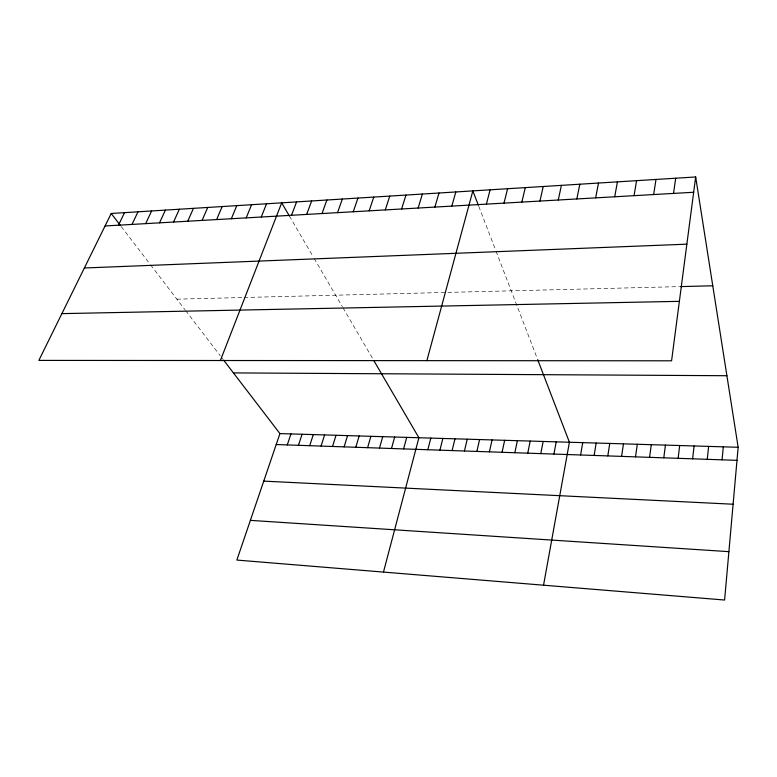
<?xml version="1.0" encoding="UTF-8"?>
<svg xmlns="http://www.w3.org/2000/svg" width="777" height="777" viewBox="0 0 777 777"><rect width="100%" height="100%" fill="white"/><g stroke="black" fill="none" stroke-linecap="round" stroke-linejoin="round"><path stroke-width="0.58" stroke-dasharray="3.88 2.91" d="M176.894 299.164L242.968 297.513M244.163 297.484L679.506 286.616M121.251 226.573L149.194 263.034M150.621 264.899L185.004 309.751M185.674 310.625L220.347 355.866M221.688 357.614L223.009 359.333M289.403 216.025L312.976 256.4M314.151 258.401L342.385 306.74M342.987 307.77L373.242 359.576M478.787 206.332L495.182 249.009M496.008 251.175L536.839 357.439"/><path stroke-width="1.17" d="M695.668 176.971L671.581 360.8L38.85 360.402L111.218 213.481L695.668 176.971L738.15 447.28L724.601 600.029L236.859 560.071L279.934 433.595L223.669 360.188M722.056 459.838L723.309 446.843M707.264 459.333L708.624 446.396M692.628 458.828L694.084 445.969M678.136 458.333L679.681 445.532M663.791 457.838L665.423 445.114M649.582 457.352L651.301 444.687M635.508 456.866L637.325 444.269M673.523 193.415L675.708 178.224M621.581 456.39L623.475 443.861M653.651 194.551L656.011 179.448M607.789 455.914L609.77 443.444M594.123 455.448L596.182 443.045M634.051 195.668L636.577 180.662M580.594 454.982L582.74 442.637M543.541 585.198L569.415 442.239L537.674 359.615M614.714 196.775L617.414 181.867M553.923 454.069L556.215 441.851M595.648 197.873L598.494 183.042M540.773 453.613L543.152 441.462M576.825 198.951L579.836 184.207M527.748 453.166L530.196 441.074M514.85 452.729L517.375 440.685M558.255 200.01L561.421 185.363M502.068 452.292L504.661 440.306M489.403 451.855L492.074 439.928M539.937 201.058L543.24 186.499M476.864 451.427L479.594 439.559M464.432 451L467.23 439.19M521.853 202.098L525.301 187.616M452.117 450.573L454.982 438.82M504.011 203.118L507.595 188.724M439.918 450.155L442.851 438.461M427.826 449.747L430.817 438.102M486.392 204.128L490.112 189.811M383.469 572.076L418.9 437.742L373.844 360.606M426.874 360.645L472.853 190.889L478.37 205.254M403.613 448.912L406.73 437.383M391.501 448.494L394.677 437.024M451.835 206.109L455.817 191.958M379.487 448.086L382.731 436.664M367.599 447.678L370.891 436.315M434.887 207.08L438.986 193.007M355.808 447.27L359.159 435.965M344.124 446.872L347.542 435.615M418.152 208.032L422.377 194.046M332.546 446.474L336.014 435.275M401.622 208.984L405.963 195.076M321.076 446.085L324.601 434.926M385.305 209.916L389.763 196.086M309.712 445.687L313.286 434.596M298.446 445.308L302.068 434.256M369.182 210.839L373.756 197.086M287.276 444.92L290.957 433.925M353.263 211.752L357.944 198.077M337.539 212.655L342.327 199.048M322.008 213.539L326.894 200.01M306.662 214.423L311.645 200.961M291.501 215.287L296.581 201.903M220.386 360.518L281.692 202.836L289.403 216.025M261.276 217.016L266.54 203.778M246.212 217.881L251.573 204.72M231.332 218.735L236.781 205.643M216.628 219.57L222.164 206.556M202.098 220.406L207.721 207.459M187.743 221.231L193.444 208.353M173.562 222.037L179.341 209.227M159.538 222.844L165.394 210.101M145.688 223.64L151.612 210.965M131.993 224.417L137.995 211.81M118.454 225.194L124.524 212.655M105.07 225.961L693.667 192.259M84.372 267.987L686.868 244.172M680.681 286.587L712.771 285.781M61.888 313.626L679.37 301.34M233.421 372.911L726.903 375.718M279.934 433.595L738.15 447.28M276.204 444.541L736.994 460.343M263.743 481.118L733.099 504.224M250.379 520.367L728.894 551.66M111.218 213.481L120.542 225.66"/></g></svg>
